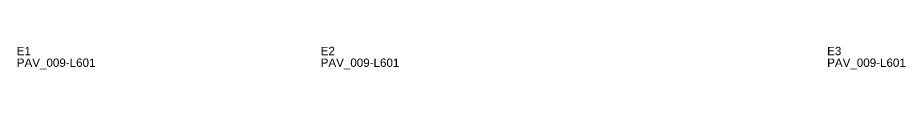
# Model space of a CAD drawing. Header units: metres. Extents: x 222 to 818, y -638 to 1606.
# Drawn here: x 284 to 818, y 922 to 935 of the extents above; entities that cross this region are included whole.
import ezdxf

# ---------------------------------------------------------------- set-up
doc = ezdxf.new("R2010")
doc.units = ezdxf.units.M
doc.layers.add('3', color=3, linetype='CONTINUOUS')
doc.layers.add('AUX00', color=7, linetype='CONTINUOUS')
doc.styles.add('STR_STANDARD', font='arial.ttf')

msp = doc.modelspace()

# ---------------------------------------------------------------- texts
at = {"layer": '3', "style": 'STR_STANDARD'}
for s, p in [('E1', (283.2, 930)), ('E1', (283.2, 930)), ('E2', (466.2, 930)), ('E2', (466.2, 930)), ('E3', (771.2, 930)), ('E3', (771.2, 930))]:
    msp.add_text(s, height=5, dxfattribs=at).set_placement(p)
at = {"layer": 'AUX00', "style": 'STR_STANDARD'}
for p in [(283.2, 923), (283.2, 923), (466.2, 923), (466.2, 923), (771.2, 923), (771.2, 923)]:
    msp.add_text('PAV_009-L601', height=5, dxfattribs=at).set_placement(p)

doc.saveas('drawing.dxf')
